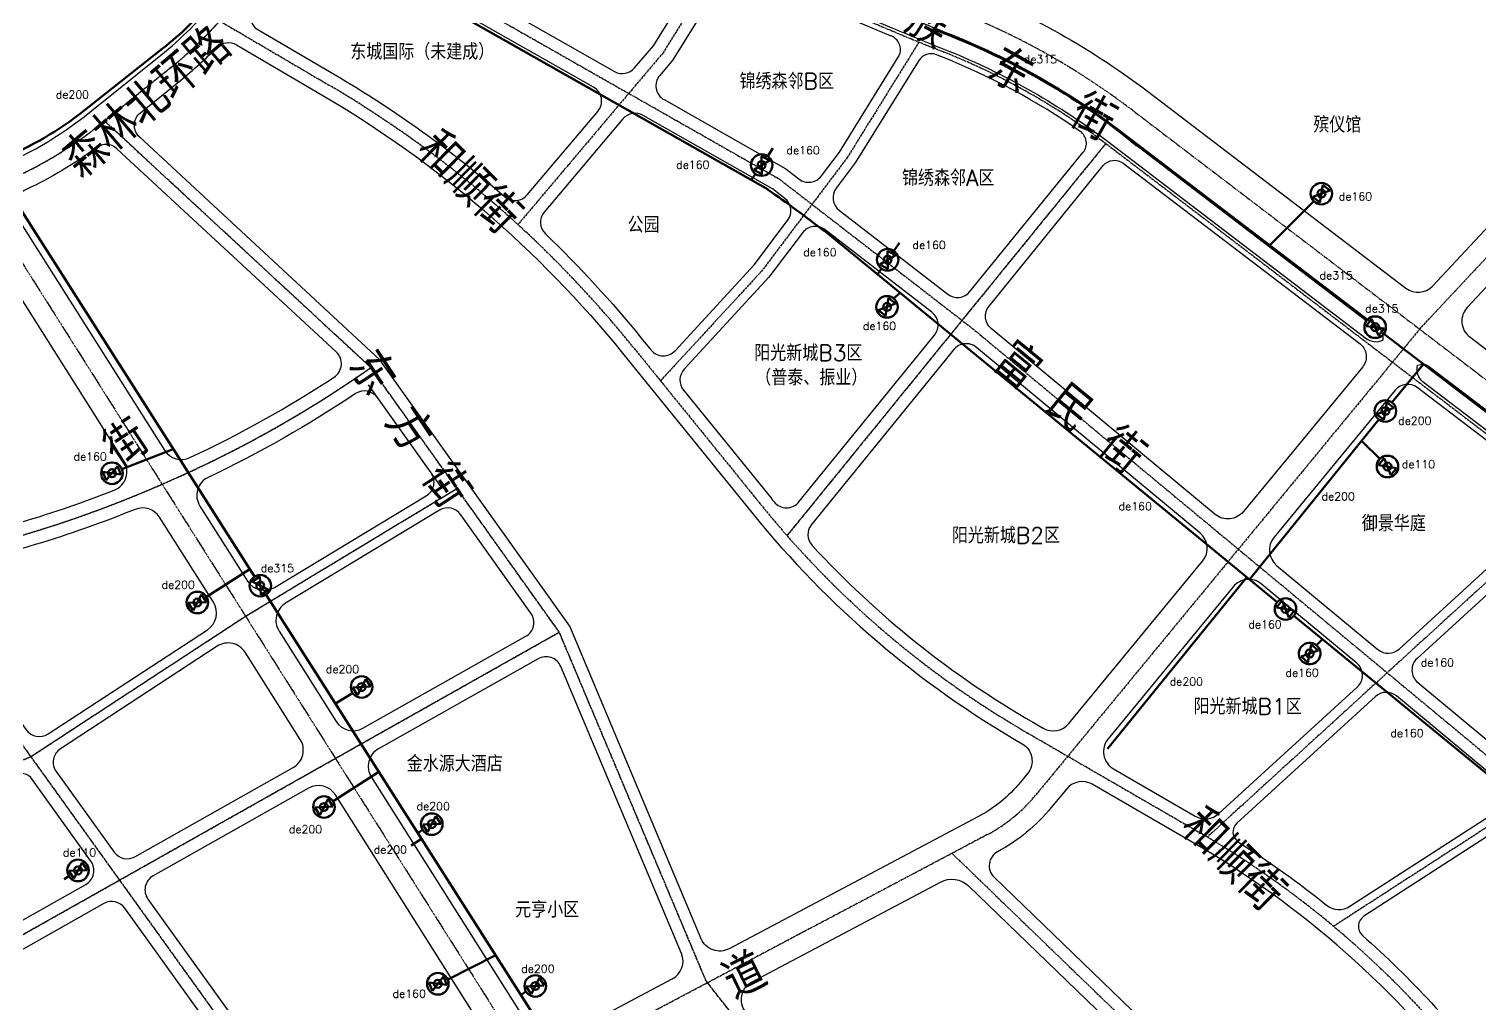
# Model space of a CAD drawing. Header units: millimetres. Extents: x 429861 to 37403537, y 4398138 to 8816131.
# Drawn here: x 445273 to 447086, y 4403379 to 4404598 of the extents above; entities that cross this region are included whole.
import ezdxf

# ---------------------------------------------------------------- set-up
doc = ezdxf.new("R2010")
doc.units = ezdxf.units.MM
doc.linetypes.add('CENTER', pattern=[2, 1.25, -0.25, 0.25, -0.25])
for name, color, linetype in [('中心线', 55, 'CENTER'), ('路名', 21, 'Continuous'), ('路网', 253, 'Continuous')]:
    doc.layers.add(name, color=color, linetype=linetype)
for name, color, linetype, lineweight in [('燃气周边建筑', 211, 'Continuous', 30), ('燃气标注(管)', 111, 'Continuous', 30), ('燃气标注(阀)', 2, 'Continuous', 30), ('燃气管(PE)', 5, 'Continuous', 100), ('燃气阀门(PE)', 6, 'Continuous', 50)]:
    doc.layers.add(name, color=color, linetype=linetype, lineweight=lineweight)
doc.styles.add('HZ', font='rs.shx', dxfattribs={"width": 0.8, "bigfont": 'hztxt.shx'})

# ---------------------------------------------------------------- blocks, each defined once
blk = doc.blocks.new('阀门PE')
at = {"layer": '燃气阀门(PE)'}
for p, q in [((-4.91, -2.83), (-4.91, 2.83)), ((-4.91, -2.83), (4.91, 2.83)), ((-4.91, 2.83), (4.91, -2.83)), ((4.91, 2.83), (4.91, -2.83))]:
    blk.add_line(p, q, dxfattribs=at)
for radius in [6.74, 2.47]:
    blk.add_circle((0, 0), radius, dxfattribs=at)

msp = doc.modelspace()

# ---------------------------------------------------------------- linework, layer by layer
at = {"color": 5, "lineweight": 100}
for p, q in [((446195.8, 4404438.7), (446201.9, 4404448.6)), ((446180.4, 4404416.6), (446174.9, 4404408.9)), ((446821.9, 4404326.3), (446878, 4404382.4)), ((446353.3, 4404320.2), (446360.5, 4404330.5)), ((446338, 4404298.4), (446332.7, 4404290.9)), ((446353.4, 4404260.7), (446360.7, 4404268)), ((446960.6, 4404060.2), (446937.8, 4404083)), ((446881.5, 4403827.2), (446889, 4403834.7)), ((445655.4, 4403754.4), (445676.9, 4403767.4))]:
    msp.add_line(p, q, dxfattribs=at)
at = {"layer": '中心线', "ltscale": 2}
for p, q in [((445623, 4404744.2), (446210, 4404410.3)), ((446138.2, 4404685.6), (446064.9, 4404567.9)), ((446145.9, 4404682.4), (446349.4, 4404596.1)), ((445510.9, 4404607.8), (445647.4, 4404527.6)), ((446384.7, 4404581.4), (446295.1, 4404437)), ((446064.9, 4404567.9), (445883.5, 4404353.2)), ((445449.7, 4404549.4), (445361.1, 4404478)), ((445699.8, 4404174.3), (445367, 4404482.8)), ((446618.2, 4404454.6), (446219.8, 4403964.3)), ((446606.4, 4404463.3), (446618.2, 4404454.6)), ((446618.2, 4404454.6), (447166.9, 4404035.9)), ((446295.1, 4404437), (446188.1, 4404295)), ((447010.5, 4404222.6), (447221.6, 4404448.9)), ((446210, 4404410.3), (446451.5, 4404223.4)), ((444822.1, 4404318), (445655.1, 4403158.5)), ((446188.1, 4404295), (446061.7, 4404157.9)), ((446451.5, 4404223.4), (447311.9, 4403508.8)), ((447010.5, 4404222.6), (446530.8, 4403640.1)), ((446026.1, 4404201.8), (446189.1, 4404000.7)), ((445935.2, 4403843.6), (445699.8, 4404174.3)), ((445543.6, 4403863.8), (445807.3, 4404023.2)), ((447203.7, 4404006.5), (446745.1, 4403587.5)), ((445274.7, 4403687.9), (445543.6, 4403863.8)), ((445147.7, 4403399.4), (445935.2, 4403843.6)), ((446118.6, 4403407.7), (445935.2, 4403843.6)), ((447408.5, 4403802.9), (446902.8, 4403475.8)), ((446520.4, 4403717.6), (446733.7, 4403594.1)), ((445017.5, 4403580.6), (445274.7, 4403687.9)), ((446470.1, 4403590.5), (446120.5, 4403405.2)), ((446425.9, 4403567.1), (447006.3, 4403006.4)), ((446120.5, 4403405.2), (445445.2, 4403047.2)), ((446389.5, 4403062.6), (446118.6, 4403407.7))]:
    msp.add_line(p, q, dxfattribs=at)
at = {"layer": '中心线'}
for p, q in [((445361.1, 4404478), (445449.7, 4404549.4)), ((446651.5, 4404496.2), (447011, 4404222)), ((445699.8, 4404174.3), (445367, 4404482.8)), ((446618.2, 4404454.6), (446219.8, 4403964.3)), ((445208.1, 4404394), (446136.5, 4402924.4)), ((444822.1, 4404318), (445655.1, 4403158.5)), ((447011, 4404222), (447132.1, 4404129.6)), ((445935.2, 4403843.6), (445699.8, 4404174.3)), ((445543.6, 4403863.8), (445807.3, 4404023.2)), ((445274.7, 4403687.9), (445543.6, 4403863.8)), ((445147.7, 4403399.4), (445935.2, 4403843.6)), ((446118.6, 4403407.7), (445935.2, 4403843.6)), ((445017.5, 4403580.6), (445274.7, 4403687.9)), ((446389.5, 4403062.6), (446118.6, 4403407.7))]:
    msp.add_line(p, q, dxfattribs=at)
for centre, radius, start, end in [((445136.2, 4404938.9), 500, 308.8294, 320.6906), ((446096, 4403767.8), 916, 52.6703, 69.7818), ((445047.6, 4404867.5), 500, 288.7208, 308.8294), ((444858.1, 4405375), 1466.3, 293.3418, 305.0302), ((444847.6, 4405378), 1473.3, 279.9834, 293.6722)]:
    msp.add_arc(centre, radius, start, end, dxfattribs=at)
at = {"layer": '中心线', "ltscale": 2}
for centre, radius, start, end in [((445136.2, 4404938.9), 500, 308.8294, 320.6906), ((447521.4, 4407361.2), 3003.2, 247.0299, 248.3688), ((446096.4, 4403767.7), 862.5, 53.752, 68.3695), ((444938.4, 4403320.4), 1400, 39.0212, 59.5726), ((445047.6, 4404867.5), 500, 280.3694, 308.8294), ((444858.1, 4405375), 1466.3, 293.3418, 305.0302), ((444847.6, 4405378), 1473.3, 279.9834, 293.6722), ((447121.4, 4404756.2), 1200, 219.0212, 239.9462), ((446376.4, 4403767.2), 200, 297.9284, 320.5324), ((446132.8, 4402555.4), 1200, 37.0408, 59.9462)]:
    msp.add_arc(centre, radius, start, end, dxfattribs=at)
at = {"layer": '燃气管(PE)'}
for p, q in [((446196.1, 4404396.9), (445646.3, 4404708.8)), ((445347.5, 4404500.4), (445439.5, 4404573.4)), ((446657.2, 4404451.9), (446944.1, 4404233.1)), ((445225.4, 4404429.6), (445554.4, 4403913.1)), ((446266.5, 4404345.2), (446743.5, 4403954.1)), ((446965.5, 4404216.8), (447113.7, 4404103.7)), ((446975.8, 4404130.8), (447015.2, 4404178.8)), ((446797.8, 4403909.5), (446959.2, 4404109.5)), ((445388.7, 4404047.2), (445452.9, 4404072.3)), ((446743.5, 4403954.1), (446832.4, 4403881.2)), ((445494.3, 4403887.9), (445548.4, 4403922.4)), ((446620.2, 4403697.9), (446794.3, 4403912.3)), ((445568.8, 4403890.4), (446172.9, 4402942)), ((446853.2, 4403864.1), (447232.1, 4403553.4)), ((445652.5, 4403632.2), (445709.9, 4403668.8)), ((445750.1, 4403576.8), (445763.2, 4403585.2)), ((445764.5, 4403596.3), (445758.5, 4403592.5)), ((445322.4, 4403538.5), (445316.5, 4403534.7)), ((445796, 4403409.3), (445855.8, 4403439.8)), ((445893.6, 4403394.3), (445887.4, 4403390.3))]:
    msp.add_line(p, q, dxfattribs=at)
for centre, radius, start, end in [((445226.4, 4404849.5), 348.8, 307.6622, 322.1232), ((446104.9, 4403781), 868.9, 50.5367, 70.0286), ((445059.5, 4404856.3), 457.8, 293.9013, 308.9721), ((445154.7, 4402904.2), 1820, 52.3464, 55.0959)]:
    msp.add_arc(centre, radius, start, end, dxfattribs=at)
at = {"layer": '路网', "flags": 128}
for points in [[(446227.9, 4404738.3), (446424, 4404655.2, -0.074609), (446670.1, 4404519.9), (446993.1, 4404273.6, 0.385381), (447026.5, 4404276.4), (447203.4, 4404465.9, 0.192166), (447411.8, 4405001.3, -0.177684), (447623.4, 4405593.3, 0.350363), (447624, 4405624.5), (447007.7, 4406430.2)], [(446959.1, 4404224.1), (446633.7, 4404472.2, 0.075005), (446402, 4404599.4), (446155.1, 4404704, -0.014508), (445928.4, 4404808), (445790.1, 4404879.2, 0.16231), (445771.4, 4404882.1, 0.439713), (445767.4, 4404875.9, 0.213377), (445777.6, 4404863.2), (445890.4, 4404805, 0.007624), (445972.3, 4404764.4, 0.011112), (446147.3, 4404685.6), (446350.8, 4404599.3, 0.005842), (446415.7, 4404572.7, -0.063867), (446608.5, 4404466.1), (446620.3, 4404457.4), (446943.4, 4404210.9, 0.288489), (446964.7, 4404208.9, 0.29113), (446959.1, 4404224.1)], [(445866.9, 4404388.2, 0.41836), (445895.3, 4404390.4), (445983.4, 4404494.7, 0.469311), (445978, 4404525), (445645.7, 4404714, 0.365573), (445620.3, 4404709.3), (445553.1, 4404627.1, 0.460383), (445558.4, 4404597.2), (445655, 4404540.5, -0.046201), (445866.9, 4404388.2)], [(445711.1, 4404184.3), (445410.6, 4404462.8, -0.457527), (445411.7, 4404493), (445462.3, 4404533.8, 0.029368), (445507.5, 4404574.8, -0.344257), (445531.9, 4404578), (445639.8, 4404514.6, -0.089914), (446014.4, 4404192.4), (446177.4, 4403991.2, 0.091708), (446513.5, 4403704.2, -0.463379), (446520.3, 4403666.7), (446511.5, 4403656, -0.098949), (446458.4, 4403612.6), (446147.5, 4403447.8, -0.440574), (446112.7, 4403460.2), (445948.3, 4403851.1), (445711.1, 4404184.3)], [(446586.2, 4404469.7, 0.057989), (446412, 4404563.4, -0.000003), (446412, 4404563.4, -0.000486), (446406.5, 4404565.6, 0.363556), (446384.6, 4404558.4), (446305, 4404430.2), (446281.4, 4404398.9, 0.410536), (446285.2, 4404371), (446420.6, 4404266.2, 0.4073), (446448.4, 4404269.4), (446589.9, 4404443.6, 0.435794), (446586.2, 4404469.7)], [(445917.9, 4404341.6, -0.03131), (446037.7, 4404211.3), (446049.8, 4404196.4, 0.457394), (446080, 4404195.5), (446178.8, 4404302.7), (446220.6, 4404358.1, 0.410536), (446216.9, 4404386), (446201.7, 4404397.7), (446039.9, 4404489.7, 0.361182), (446014.8, 4404485.3), (445916.4, 4404368.9, 0.395892), (445917.9, 4404341.6)], [(445653.9, 4404162.5, 0.487144), (445656.6, 4404193.9), (445382.4, 4404448.1, 0.360626), (445356.9, 4404449.5, -0.049329), (445269, 4404397, 0.451039), (445258.5, 4404361), (445441.9, 4404071, 0.377901), (445473.6, 4404061.8, 0.035652), (445653.9, 4404162.5)], [(447073, 4404212.7), (447150.8, 4404153.3), (447245, 4404079.8, 0.345666), (447275.9, 4404079.9), (447439.8, 4404209.5, 0.448705), (447441.5, 4404239.3), (447259, 4404421.9, 0.424369), (447230.2, 4404421.4), (447069.8, 4404249.6, 0.443565), (447073, 4404212.7)], [(445124.8, 4403947.3, 0.045528), (445379.1, 4404021.1, 0.471169), (445391.1, 4404057.8), (445204.4, 4404353, 0.325436), (445177.1, 4404363.9, -0.017646), (445141.2, 4404356), (444882.4, 4404308.7, 0.550462), (444869.8, 4404277.3), (445099.7, 4403957.3, 0.292761), (445124.8, 4403947.3)], [(447752.4, 4403422.7, -0.112555), (447745.4, 4403426.7), (447732.7, 4403438.5, -0.020899), (447635.9, 4403535.8, -0.014353), (447538.8, 4403648.3), (447411.2, 4403805.2), (447371.9, 4403849, 0.036699), (447205.9, 4404009.2), (447202.3, 4404012.2, 0.010591), (447169.1, 4404038.7), (447015, 4404156.2, -0.305753), (447007.9, 4404177.4, -0.267756), (447022.8, 4404175.5), (447114.2, 4404105.7), (447224.7, 4404019.6, -0.045816), (447429.6, 4403812.5), (447554.3, 4403661, 0.01436), (447650.7, 4403549.3, 0.020899), (447746.3, 4403453.2, 0.000118), (447754, 4403446, -0.479317), (447752.4, 4403422.7)], [(445496.4, 4404037.1, 0.449567), (445486.1, 4404001.2), (445545.4, 4403907.5, 0.408129), (445579.4, 4403899.5), (445769, 4404014.1, 0.436375), (445775, 4404042.8), (445708.1, 4404136.8, 0.405356), (445680.7, 4404141.8, -0.035787), (445496.4, 4404037.1)], [(445405.2, 4403997.1, -0.044468), (445152.3, 4403920.2, 0.542319), (445143.2, 4403896.8), (445269.1, 4403721.5, 0.401482), (445296.3, 4403716.4), (445495.5, 4403846.7, 0.409839), (445503, 4403881), (445435.7, 4403987.3, 0.362271), (445405.2, 4403997.1)], [(445899.8, 4403867.4), (445812.2, 4403990.5, 0.392394), (445785.6, 4403996), (445593.2, 4403879.8, 0.420325), (445585, 4403845), (445656.5, 4403732, 0.399418), (445689.9, 4403723.6), (445893.4, 4403838.4, 0.44532), (445899.8, 4403867.4)], [(445611.5, 4403709.6), (445542.6, 4403818.5, 0.418601), (445507.7, 4403826), (445311.8, 4403697.8, 0.427061), (445306.5, 4403669.4), (445378.9, 4403568.7, 0.382522), (445405, 4403562.9), (445602.7, 4403674.4, 0.429166), (445611.5, 4403709.6)], [(445938.5, 4403337), (446076.5, 4403410.2, 0.388317), (446087.9, 4403442), (445937, 4403800.7, 0.448417), (445908.7, 4403810.3), (445709.2, 4403697.8, 0.428693), (445700.3, 4403662.6), (445899.1, 4403347.5, 0.392324), (445938.5, 4403337)], [(445350, 4403557.4), (445277, 4403659.1, 0.348995), (445253, 4403665.9), (445059.3, 4403585.1, 0.482587), (445050.8, 4403554.9), (445138.4, 4403433, 0.382521), (445164.4, 4403427.2), (445343.6, 4403528.3, 0.446631), (445350, 4403557.4)], [(445421.2, 4403509.8), (445641, 4403203.8, 0.375052), (445673, 4403196.3), (445841, 4403285.4, 0.436448), (445852.4, 4403327.9), (445655.4, 4403640.1, 0.399881), (445622, 4403648.6), (445427.6, 4403538.9, 0.446631), (445421.2, 4403509.8)], [(445397.2, 4403073.7, 0.364772), (445428.7, 4403066.8, 0.001399), (445433.5, 4403069.3), (445601.7, 4403158.5, 0.45449), (445610.3, 4403195.1), (445392.3, 4403498.6, 0.382522), (445366.2, 4403504.3), (445187, 4403403.2, 0.446633), (445180.6, 4403374.2), (445385, 4403089.7), (445397.2, 4403073.7)]]:
    msp.add_lwpolyline(points, format="xyb", dxfattribs=at)
at = {"layer": '路网', "ltscale": 3, "flags": 128}
msp.add_lwpolyline([(445221.9, 4404420.3, 0.076704), (445348.6, 4404493.6), (445437.2, 4404564.9, 0.0518), (445507.6, 4404634.8), (445731.6, 4404908.3)], format="xyb", dxfattribs=at)
at = {"layer": '路网', "flags": 128}
for points in [[(445968, 4404755.4, -0.007624), (445885.8, 4404796.1), (445763.5, 4404859.2, 0.353899), (445738.9, 4404854.1), (445665.3, 4404764.2, 0.464587), (445670.9, 4404734.2), (446004.2, 4404544.6, 0.361182), (446029.4, 4404549.1), (446052.8, 4404576.7), (446109.8, 4404668.3, 0.457422), (446101.7, 4404694.3, -0.008489)], [(446234.5, 4404410.2, 0.417901), (446262.8, 4404414), (446285.2, 4404443.7), (446358.9, 4404562.5, 0.46065), (446350.6, 4404588.6, -0.000333), (446346.9, 4404590.1), (446162.9, 4404668.1, 0.369302), (446140.6, 4404661.1), (446077.1, 4404559), (446060.7, 4404539.7, 0.469311), (446066.1, 4404509.4), (446218.3, 4404422.8)], [(446615, 4404426.9, -0.405298), (446639.9, 4404429.9), (446935.9, 4404204, -0.425105), (446939.2, 4404175.4), (446790.1, 4403994.3, -0.415452), (446754.8, 4403990.9), (446475, 4404223.3, -0.411073), (446472.3, 4404251.3)], [(446203.7, 4404006.4, 0.475121), (446234.7, 4404006.5), (446404.2, 4404215.1, 0.421161), (446401, 4404243.5), (446267.5, 4404346.8, 0.417901), (446239.3, 4404343), (446197.3, 4404287.3), (446091.3, 4404172.3, 0.372313), (446090.5, 4404146.2), (446200.7, 4404010.1, 0.001006)], [(446540, 4403723.5, 0.366869), (446571.9, 4403729.3), (446739.2, 4403932.5, 0.412976), (446735.9, 4403967.7), (446456.5, 4404199.7, 0.417361), (446428.2, 4404196.9), (446250.3, 4403978.1, 0.373098), (446251.2, 4403951.9, 0.075187), (446527.9, 4403730.5)], [(446958.3, 4403821.9, 0.374532), (446984.6, 4403822.5), (447174, 4403995.6, 0.463704), (447172.9, 4404023.1, 0.003164), (447163, 4404030.8), (447007.5, 4404149.4, 0.403405), (446979.9, 4404146.2), (446828.4, 4403962.2, 0.412976), (446831.7, 4403927.1)], [(447146.1, 4403665.9, 0.327848), (447175.7, 4403664.2), (447381.5, 4403797.3, 0.460603), (447384.5, 4403819.9), (447364.5, 4403842.4, 0.032344), (447220.3, 4403983.9, 0.379813), (447196.4, 4403983.6), (447007.3, 4403810.8, 0.45504), (447008, 4403780.6)], [(446730, 4403613.6, 0.327208), (446759.4, 4403616.8), (446932.4, 4403774.9, 0.45504), (446931.7, 4403805), (446812.8, 4403903.8, 0.415452), (446777.5, 4403900.4), (446621, 4403710.3, 0.463198), (446627.8, 4403672.8)], [(446894, 4403502.4, 0.323429), (446923.2, 4403500.9), (447116.7, 4403626.1, 0.506197), (447118.1, 4403650.2), (446981.4, 4403763.8, 0.374532), (446955.1, 4403763.1), (446782, 4403604.9, 0.49405), (446784, 4403581.2, -0.027851)], [(447180.4, 4403126.2, 0.414214), (447187.9, 4403153.5, 0.08901), (447183.4, 4403158.9, -0.056533), (447078.6, 4403269.3, 0.100278), (446726.2, 4403581.1), (446601.3, 4403653.4, 0.366869), (446569.4, 4403647.7), (446550.1, 4403624.2, -0.097441), (446483, 4403569.1, 0.507991), (446478.6, 4403537.1), (446995.6, 4403037.6, 0.332879), (447019.4, 4403034.6)], [(447459.8, 4403285.1, 0.44833), (447467.6, 4403321.6, 0.061426), (447302.3, 4403497.2), (447164.1, 4403612, 0.327848), (447134.6, 4403613.8), (446940.7, 4403488.4, 0.49608), (446938.9, 4403464.5, -0.049766), (447102.6, 4403287.3, 0.060174), (447209.9, 4403175.9), (447217.8, 4403169.5, 0.30966), (447251.6, 4403166.7)], [(446176.1, 4403406.4), (446411.6, 4403531.2, -0.324616), (446446.5, 4403526.3), (446667.6, 4403312.8, -0.466742), (446665.4, 4403282.2), (446407.4, 4403095.3, -0.402863), (446379.9, 4403099.1), (446168.1, 4403368.8, -0.467426)]]:
    msp.add_lwpolyline(points, format="xyb", close=True, dxfattribs=at)
at = {"layer": '路网', "ltscale": 3, "flags": 128}
msp.add_lwpolyline([(445787.5, 4404025.2), (445696.7, 4404152.7)], dxfattribs=at)

# ---------------------------------------------------------------- block references
at = {"layer": '燃气阀门(PE)'}
for p, xscale, yscale, zscale, rotation in [((446188.1, 4404427.6), 1.999999999923009, 2, 1.999999999808118, 60.43207856905382), ((446887.6, 4404391.9), 1.999999999946185, 1.999999999946169, 1.999999999946185, 50.60186341340233), ((446345.6, 4404309.2), 1.999999999923009, 2, 1.999999999808118, 60.43207856905382), ((446344.8, 4404250.3), 1.999999999918059, 1.999999999999946, 1.999999999808118, 50.89481565328736), ((446954.8, 4404224.9), 2.000000000185363, 2.000000000185363, 2.000000000185363, 322.6677183065772), ((446967.6, 4404120.1), 1.999999999946185, 1.999999999946183, 1.999999999946185, 50.60186341340233), ((445376.2, 4404042.3), 2.000000000104577, 2.000000000104577, 2.000000000104577, 21.36674703052672), ((446970.2, 4404050.7), 2.000000000149674, 2.000000000149669, 2.000000000149674, 320.6477933084898), ((445561.6, 4403901.7), 2.000000000149151, 2.000000000149151, 2.000000000149151, 302.4960019042345), ((445482.9, 4403880.7), 2.000000000117879, 2.000000000117879, 2.000000000117879, 32.49600190282806), ((446842.8, 4403872.6), 2.000000000149674, 2.000000000149674, 2.000000000149674, 320.6477933084898), ((446872.9, 4403816.9), 2.000000000350966, 1.999999999284841, 1.999999999808118, 229.3810636846165), ((445688.2, 4403775), 2.000000000117879, 2.000000000117879, 2.000000000117879, 32.49600190282806), ((445641.1, 4403625), 2.000000000117879, 2.000000000117893, 2.000000000117879, 32.49600190282806), ((445775.9, 4403603.6), 2.000000000453119, 2.000000000453119, 2.000000000453119, 212.496001930321), ((445333.8, 4403545.7), 2.000000000453119, 2.00000000045312, 2.000000000453119, 212.496001930321), ((445783.5, 4403404), 1.999999999894248, 1.999999999894243, 1.999999999894248, 22.85390266700854), ((445905.2, 4403401.2), 1.99999999945243, 1.999999999452427, 1.99999999945243, 212.4960018853149)]:
    msp.add_blockref('阀门PE', p, dxfattribs=dict(at, xscale=xscale, yscale=yscale, zscale=zscale, rotation=rotation))

# ---------------------------------------------------------------- texts
at = {"layer": '燃气周边建筑', "style": 'HZ'}
for s, p in [('东城国际（未建成）', (445674, 4404559.3)), ('锦绣森邻B区', (446160.5, 4404522.4)), ('殡仪馆', (446877.5, 4404468.1)), ('锦绣森邻A区', (446363.5, 4404401.5)), ('公园', (446020.6, 4404343)), ('阳光新城B3区', (446178.9, 4404182.7)), ('（普泰、振业）', (446180.2, 4404152)), ('御景华庭', (446938.1, 4403969.6)), ('阳光新城B2区', (446425.8, 4403954.6)), ('阳光新城B1区', (446727.8, 4403740.7)), ('金水源大酒店', (445744.6, 4403669.1)), ('元亨小区', (445880.1, 4403486.7))]:
    msp.add_text(s, height=20, dxfattribs=at).set_placement(p)
at = {"layer": '燃气标注(管)', "style": 'HZ'}
for s, p in [('de315', (446515.7, 4404554.9)), ('de200', (445306, 4404510.8)), ('de160', (446081.3, 4404423)), ('de160', (446240.1, 4404313.6)), ('de315', (446885.3, 4404284.7)), ('de200', (446887.8, 4404008.4)), ('de160', (446634.2, 4403996)), ('de160', (447011.7, 4403800.6)), ('de200', (446698, 4403776.8)), ('de160', (446973.8, 4403712.4)), ('de200', (445703.3, 4403566.7))]:
    msp.add_text(s, height=10, dxfattribs=at).set_placement(p)
at = {"layer": '燃气标注(管)', "color": 2, "style": 'HZ'}
for s, p in [('de160', (446219.2, 4404441.1)), ('de160', (446376.6, 4404322.7)), ('de160', (446314.6, 4404221.4)), ('de110', (446988.1, 4404048.6)), ('de160', (446842.7, 4403787.8))]:
    msp.add_text(s, height=10, dxfattribs=at).set_placement(p)
at = {"layer": '燃气标注(阀)', "style": 'HZ'}
for s, p in [('de160', (446909.4, 4404383.4)), ('de315', (446942.3, 4404243.2)), ('de200', (446983.5, 4404102.9)), ('de160', (445328.2, 4404058.1)), ('de315', (445562.2, 4403918.6)), ('de200', (445438.2, 4403897.9)), ('de160', (446796.4, 4403848.3)), ('de200', (445643.5, 4403792.3)), ('de200', (445756.9, 4403621)), ('de200', (445597.3, 4403592.2)), ('de110', (445314.9, 4403563.1)), ('de200', (445887.7, 4403417.8)), ('de160', (445726.9, 4403386.6))]:
    msp.add_text(s, height=10, dxfattribs=at).set_placement(p)
at = {"layer": '路名', "style": 'HZ'}
for s, rotation, p in [('民  族  东  街', 330.7138, (446258.7, 4404652)), ('森林北环路', 40.3236, (445340.4, 4404406.9)), ('和顺街', 315.3169, (445752, 4404441.3)), ('东 方 街', 303.3137, (445667.1, 4404175.5)), ('富 民 街', 320.7639, (446472.8, 4404173.8)), ('街', 33.561, (445386.8, 4404045.6)), ('和顺街', 315.3169, (446706.7, 4403594.8)), ('森     林     大     道', 26.1305, (445518.7, 4403068.7))]:
    msp.add_text(s, height=50, rotation=rotation, dxfattribs=at).set_placement(p)

doc.saveas('drawing.dxf')
